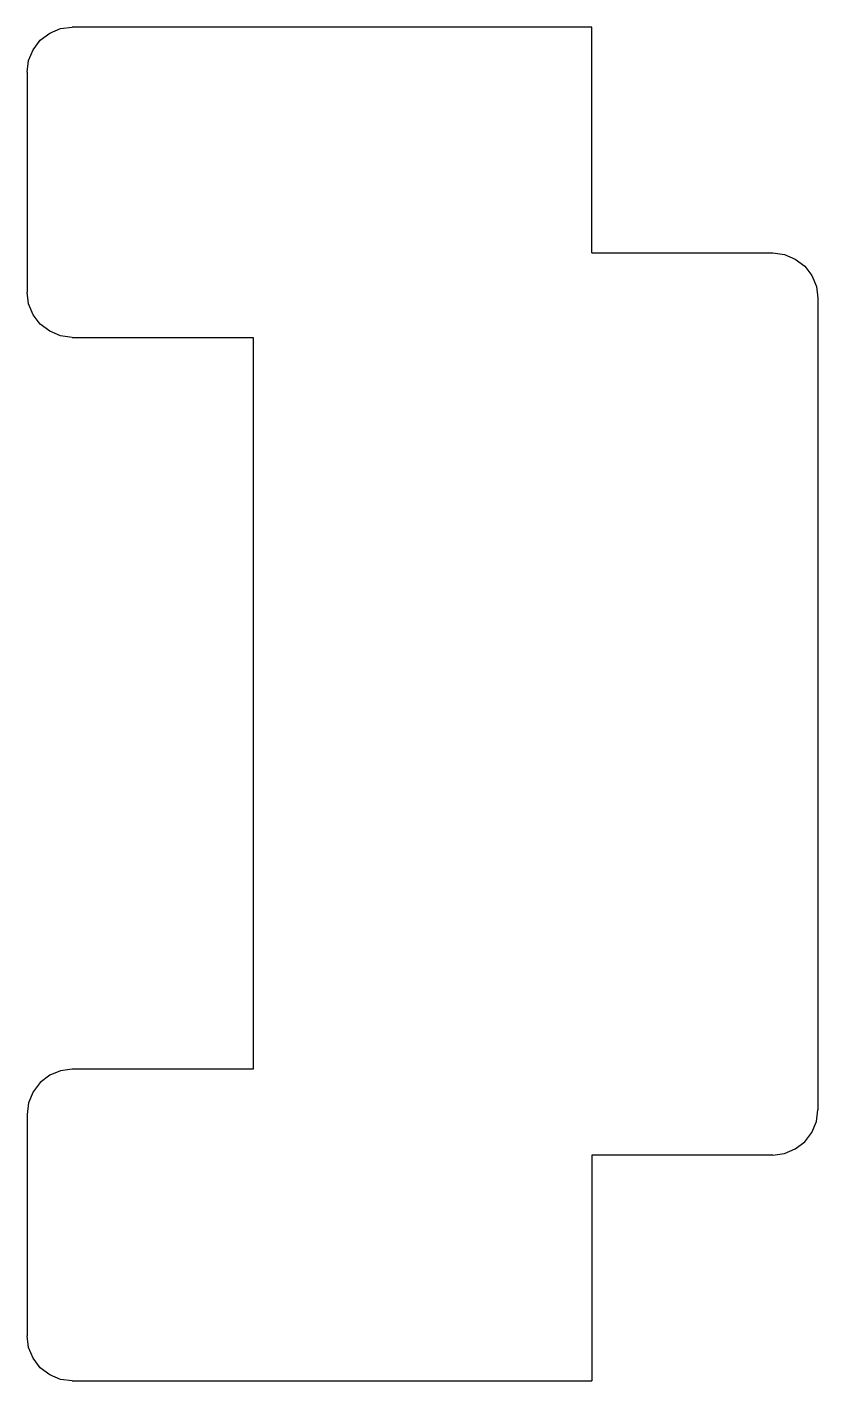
# Model space of a CAD drawing. Header units: inches. Extents: x 28.4 to 45.9, y 8.3 to 38.3.
import ezdxf

# ---------------------------------------------------------------- set-up
doc = ezdxf.new("R2010")
doc.units = ezdxf.units.IN
doc.header["$MEASUREMENT"] = 0

msp = doc.modelspace()

# ---------------------------------------------------------------- linework, layer by layer
for p, q in [((28.644, 37.982), (28.851, 38.141)), ((28.851, 38.141), (29.092, 38.241)), ((29.092, 38.241), (29.351, 38.275)), ((40.851, 38.275), (29.351, 38.275)), ((40.851, 33.275), (40.851, 38.275)), ((28.385, 37.534), (28.485, 37.775)), ((28.485, 37.775), (28.644, 37.982)), ((28.351, 37.275), (28.385, 37.534)), ((28.351, 37.275), (28.351, 32.407)), ((40.851, 33.275), (44.851, 33.275)), ((44.851, 33.275), (45.11, 33.241)), ((45.11, 33.241), (45.351, 33.141)), ((45.351, 33.141), (45.558, 32.982)), ((45.558, 32.982), (45.717, 32.775)), ((45.717, 32.775), (45.817, 32.534)), ((28.385, 32.148), (28.351, 32.407)), ((45.817, 32.534), (45.851, 32.275)), ((28.485, 31.907), (28.385, 32.148)), ((45.851, 32.275), (45.851, 14.307)), ((28.644, 31.7), (28.485, 31.907)), ((28.851, 31.541), (28.644, 31.7)), ((29.092, 31.441), (28.851, 31.541)), ((29.351, 31.407), (29.092, 31.441)), ((29.351, 31.407), (33.351, 31.407)), ((33.351, 31.407), (33.351, 15.207)), ((28.851, 15.073), (28.644, 14.914)), ((29.092, 15.173), (28.851, 15.073)), ((29.351, 15.207), (29.092, 15.173)), ((33.351, 15.207), (29.351, 15.207)), ((28.485, 14.707), (28.385, 14.466)), ((28.644, 14.914), (28.485, 14.707)), ((28.385, 14.466), (28.351, 14.207)), ((28.351, 14.207), (28.351, 9.307)), ((45.817, 14.048), (45.851, 14.307)), ((45.558, 13.6), (45.717, 13.807)), ((45.717, 13.807), (45.817, 14.048)), ((45.351, 13.441), (45.558, 13.6)), ((40.851, 13.307), (40.851, 8.307)), ((44.851, 13.307), (40.851, 13.307)), ((44.851, 13.307), (45.11, 13.341)), ((45.11, 13.341), (45.351, 13.441)), ((28.385, 9.048), (28.351, 9.307)), ((28.485, 8.807), (28.385, 9.048)), ((28.644, 8.6), (28.485, 8.807)), ((28.851, 8.441), (28.644, 8.6)), ((29.092, 8.341), (28.851, 8.441)), ((29.351, 8.307), (29.092, 8.341)), ((29.351, 8.307), (40.851, 8.307))]:
    msp.add_line(p, q)

doc.saveas('drawing.dxf')
